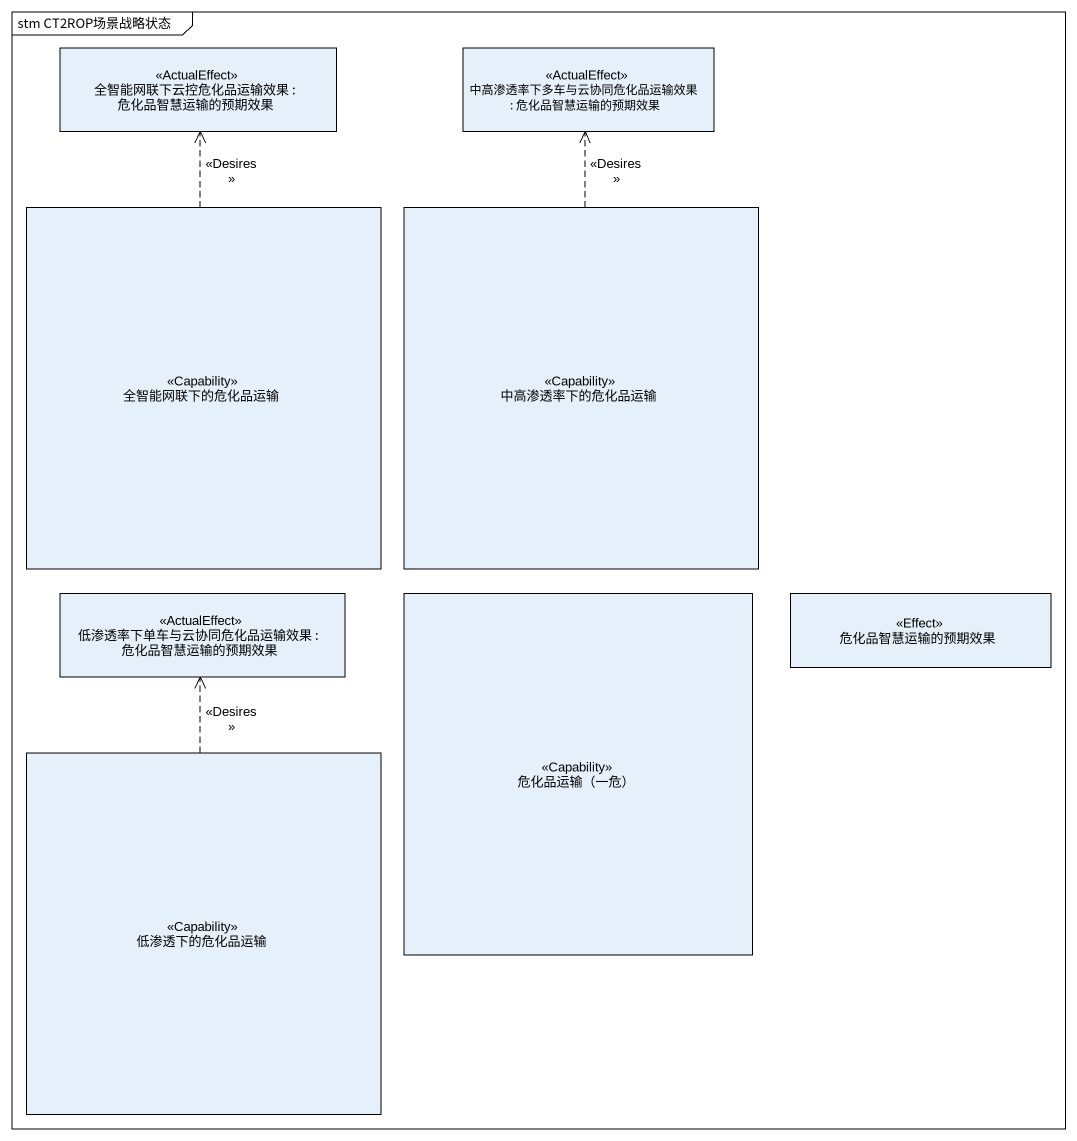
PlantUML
@startuml
mainframe stm CT2ROP场景战略状态
hide empty description
state "全智能网联下云控危化品运输效果 : 危化品智慧运输的预期效果" as 全智能网联下云控危化品运输效果 <<ActualEffect>>
state "中高渗透率下多车与云协同危化品运输效果 : 危化品智慧运输的预期效果" as 中高渗透率下多车与云协同危化品运输效果 <<ActualEffect>>
state 全智能网联下的危化品运输 <<Capability>>
state 中高渗透率下的危化品运输 <<Capability>>
state "低渗透率下单车与云协同危化品运输效果 : 危化品智慧运输的预期效果" as 低渗透率下单车与云协同危化品运输效果 <<ActualEffect>>
state "危化品运输（一危）" as 危化品运输_一危 <<Capability>>
state 危化品智慧运输的预期效果 <<Effect>>
state 低渗透下的危化品运输 <<Capability>>
全智能网联下的危化品运输 -up[dashed]-> 全智能网联下云控危化品运输效果 : <<Desires>>
中高渗透率下的危化品运输 -up[dashed]-> 中高渗透率下多车与云协同危化品运输效果 : <<Desires>>
低渗透下的危化品运输 -up[dashed]-> 低渗透率下单车与云协同危化品运输效果 : <<Desires>>
@enduml
